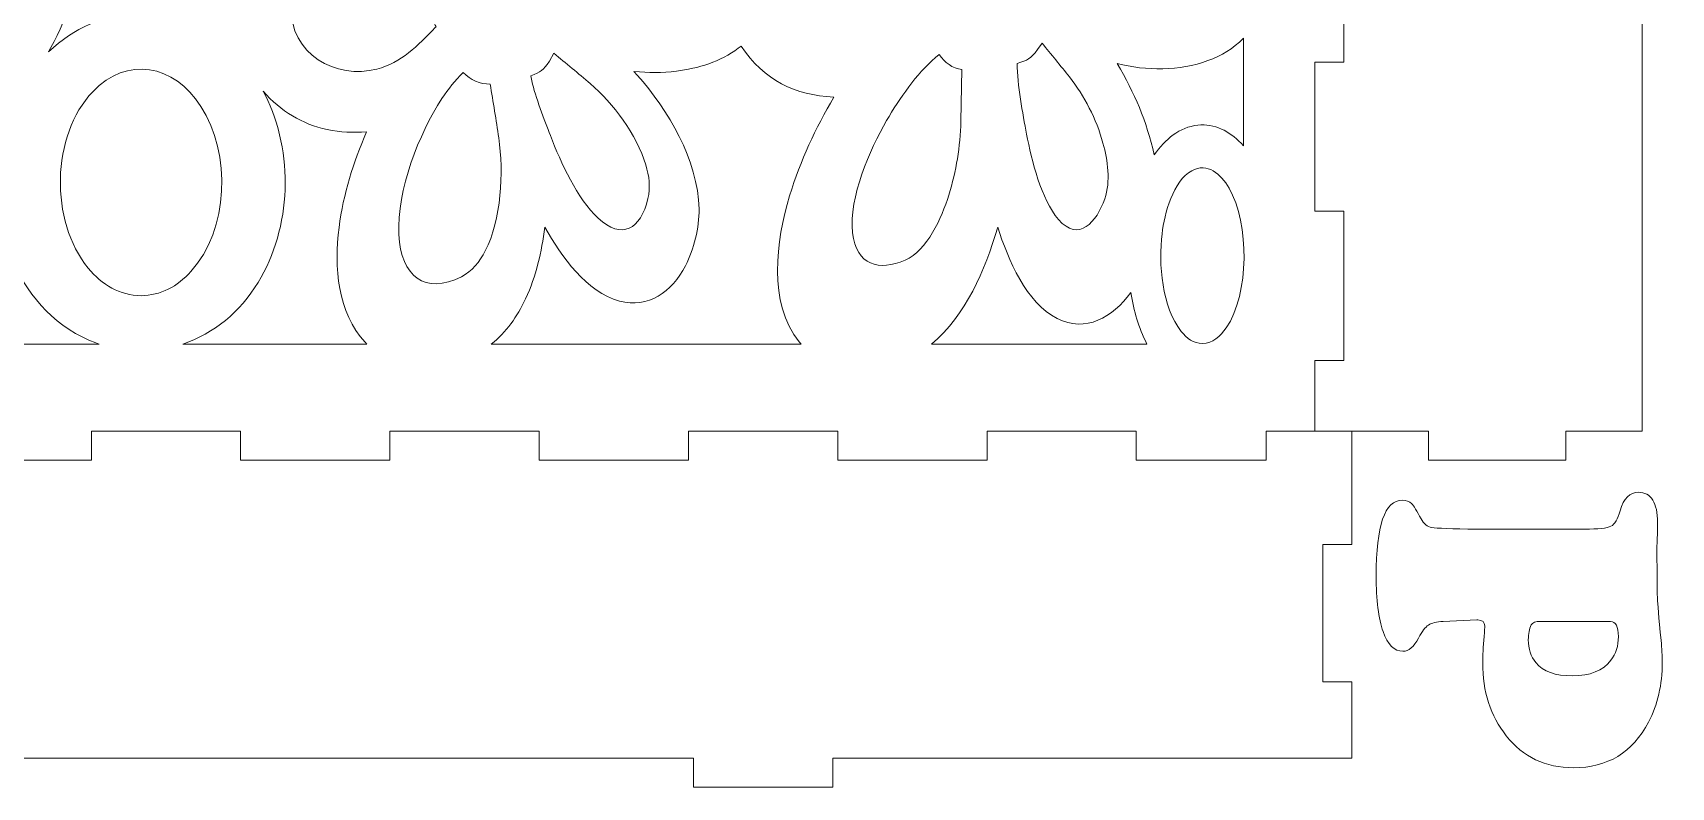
# Model space of a CAD drawing. Header units: centimetres. Extents: x -59 to 59, y -29 to 29.
# Drawn here: x 45.32 to 59.43, y -29.5 to -22.99 of the extents above; entities that cross this region are included whole.
import ezdxf

# ---------------------------------------------------------------- set-up
doc = ezdxf.new("R2010")
doc.units = ezdxf.units.CM
doc.header["$MEASUREMENT"] = 0
doc.layers.add('Camada 1', color=7, linetype='Continuous')

msp = doc.modelspace()

# ---------------------------------------------------------------- linework, layer by layer
at = {"layer": 'Camada 1', "color": 250, "lineweight": 9}
for points, knots in [([(56.365, -26.42502), (56.365, -26.42502), (56.365, -25.81689), (56.365, -25.81689), (56.365, -25.81689), (56.365, -25.81689), (56.61497, -25.81689), (56.61497, -25.81689), (56.61497, -25.81689), (56.61497, -25.81689), (56.61497, -24.53133), (56.61497, -24.53133), (56.61497, -24.53133), (56.61497, -24.53133), (56.365, -24.53133), (56.365, -24.53133), (56.365, -24.53133), (56.365, -24.53133), (56.365, -23.24575), (56.365, -23.24575), (56.365, -23.24575), (56.365, -23.24575), (56.61497, -23.24575), (56.61497, -23.24575), (56.61497, -23.24575), (56.61497, -23.24575), (56.61497, -21.95968), (56.61497, -21.95968), (56.61497, -21.95968), (56.61497, -21.95968), (56.365, -21.95968), (56.365, -21.95968), (56.365, -21.95968), (56.365, -21.95968), (56.365, -20.6741), (56.365, -20.6741), (56.365, -20.6741), (56.365, -20.6741), (56.61497, -20.6741), (56.61497, -20.6741), (56.61497, -20.6741), (56.61497, -20.6741), (56.61497, -19.38802), (56.61497, -19.38802), (56.61497, -19.38802), (56.61497, -19.38802), (56.365, -19.38802), (56.365, -19.38802), (56.365, -19.38802), (56.365, -19.38802), (56.365, -15.34581), (56.365, -15.34581), (56.365, -15.34581), (56.365, -15.34581), (34.00492, -15.34581), (34.00492, -15.34581), (34.00492, -15.34581), (34.00492, -15.34581), (34.00492, -19.38802), (34.00492, -19.38802), (34.00492, -19.38802), (34.00492, -19.38802), (33.75495, -19.38802), (33.75495, -19.38802), (33.75495, -19.38802), (33.75495, -19.38802), (33.75495, -20.6741), (33.75495, -20.6741), (33.75495, -20.6741), (33.75495, -20.6741), (34.00492, -20.6741), (34.00492, -20.6741), (34.00492, -20.6741), (34.00492, -20.6741), (34.00492, -21.95968), (34.00492, -21.95968), (34.00492, -21.95968), (34.00492, -21.95968), (33.75495, -21.95968), (33.75495, -21.95968), (33.75495, -21.95968), (33.75495, -21.95968), (33.75495, -23.24575), (33.75495, -23.24575), (33.75495, -23.24575), (33.75495, -23.24575), (34.00492, -23.24575), (34.00492, -23.24575), (34.00492, -23.24575), (34.00492, -23.24575), (34.00492, -24.53133), (34.00492, -24.53133), (34.00492, -24.53133), (34.00492, -24.53133), (33.75495, -24.53133), (33.75495, -24.53133), (33.75495, -24.53133), (33.75495, -24.53133), (33.75495, -25.81689), (33.75495, -25.81689), (33.75495, -25.81689), (33.75495, -25.81689), (34.00492, -25.81689), (34.00492, -25.81689), (34.00492, -25.81689), (34.00492, -25.81689), (34.00492, -26.42502), (34.00492, -26.42502)], [0, 0, 0, 0, 0.03571429, 0.03571429, 0.03571429, 0.03571429, 0.07142857, 0.07142857, 0.07142857, 0.07142857, 0.10714286, 0.10714286, 0.10714286, 0.10714286, 0.14285714, 0.14285714, 0.14285714, 0.14285714, 0.17857143, 0.17857143, 0.17857143, 0.17857143, 0.21428571, 0.21428571, 0.21428571, 0.21428571, 0.25, 0.25, 0.25, 0.25, 0.28571429, 0.28571429, 0.28571429, 0.28571429, 0.32142857, 0.32142857, 0.32142857, 0.32142857, 0.35714286, 0.35714286, 0.35714286, 0.35714286, 0.39285714, 0.39285714, 0.39285714, 0.39285714, 0.42857143, 0.42857143, 0.42857143, 0.42857143, 0.46428571, 0.46428571, 0.46428571, 0.46428571, 0.5, 0.5, 0.5, 0.5, 0.53571429, 0.53571429, 0.53571429, 0.53571429, 0.57142857, 0.57142857, 0.57142857, 0.57142857, 0.60714286, 0.60714286, 0.60714286, 0.60714286, 0.64285714, 0.64285714, 0.64285714, 0.64285714, 0.67857143, 0.67857143, 0.67857143, 0.67857143, 0.71428571, 0.71428571, 0.71428571, 0.71428571, 0.75, 0.75, 0.75, 0.75, 0.78571429, 0.78571429, 0.78571429, 0.78571429, 0.82142857, 0.82142857, 0.82142857, 0.82142857, 0.85714286, 0.85714286, 0.85714286, 0.85714286, 0.89285714, 0.89285714, 0.89285714, 0.89285714, 0.92857143, 0.92857143, 0.92857143, 0.92857143, 1, 1, 1, 1]), ([(58.52673, -26.42502), (58.52673, -26.42502), (59.18497, -26.42502), (59.18497, -26.42502), (59.18497, -26.42502), (59.18497, -26.42502), (59.18497, -21.91689), (59.18497, -21.91689), (59.18497, -21.91689), (59.18497, -21.91689), (59.43494, -21.91689), (59.43494, -21.91689), (59.43494, -21.91689), (59.43494, -21.91689), (59.43494, -20.71688), (59.43494, -20.71688), (59.43494, -20.71688), (59.43494, -20.71688), (59.18497, -20.71688), (59.18497, -20.71688), (59.18497, -20.71688), (59.18497, -20.71688), (59.18497, -18.65997), (59.18497, -18.65997)], [0, 0, 0, 0, 0.14285714, 0.14285714, 0.14285714, 0.14285714, 0.28571429, 0.28571429, 0.28571429, 0.28571429, 0.42857143, 0.42857143, 0.42857143, 0.42857143, 0.57142857, 0.57142857, 0.57142857, 0.57142857, 0.71428571, 0.71428571, 0.71428571, 0.71428571, 1, 1, 1, 1]), ([(54.8277, -26.67499), (54.8277, -26.67499), (54.8277, -26.42502), (54.8277, -26.42502), (54.8277, -26.42502), (54.8277, -26.42502), (53.54213, -26.42502), (53.54213, -26.42502), (53.54213, -26.42502), (53.54213, -26.42502), (53.54213, -26.67499), (53.54213, -26.67499), (53.54213, -26.67499), (53.54213, -26.67499), (52.25604, -26.67499), (52.25604, -26.67499), (52.25604, -26.67499), (52.25604, -26.67499), (52.25604, -26.42502), (52.25604, -26.42502), (52.25604, -26.42502), (52.25604, -26.42502), (50.97048, -26.42502), (50.97048, -26.42502), (50.97048, -26.42502), (50.97048, -26.42502), (50.97048, -26.67499), (50.97048, -26.67499), (50.97048, -26.67499), (50.97048, -26.67499), (49.68492, -26.67499), (49.68492, -26.67499), (49.68492, -26.67499), (49.68492, -26.67499), (49.68492, -26.42502), (49.68492, -26.42502), (49.68492, -26.42502), (49.68492, -26.42502), (48.39935, -26.42502), (48.39935, -26.42502), (48.39935, -26.42502), (48.39935, -26.42502), (48.39935, -26.67499), (48.39935, -26.67499), (48.39935, -26.67499), (48.39935, -26.67499), (47.11327, -26.67499), (47.11327, -26.67499), (47.11327, -26.67499), (47.11327, -26.67499), (47.11327, -26.42502), (47.11327, -26.42502), (47.11327, -26.42502), (47.11327, -26.42502), (45.8277, -26.42502), (45.8277, -26.42502), (45.8277, -26.42502), (45.8277, -26.42502), (45.8277, -26.67499), (45.8277, -26.67499), (45.8277, -26.67499), (45.8277, -26.67499), (44.54213, -26.67499), (44.54213, -26.67499), (44.54213, -26.67499), (44.54213, -26.67499), (44.54213, -26.42502), (44.54213, -26.42502), (44.54213, -26.42502), (44.54213, -26.42502), (43.25656, -26.42502), (43.25656, -26.42502), (43.25656, -26.42502), (43.25656, -26.42502), (43.25656, -26.67499), (43.25656, -26.67499), (43.25656, -26.67499), (43.25656, -26.67499), (41.97048, -26.67499), (41.97048, -26.67499), (41.97048, -26.67499), (41.97048, -26.67499), (41.97048, -26.42502), (41.97048, -26.42502), (41.97048, -26.42502), (41.97048, -26.42502), (40.68491, -26.42502), (40.68491, -26.42502), (40.68491, -26.42502), (40.68491, -26.42502), (40.68491, -26.67499), (40.68491, -26.67499), (40.68491, -26.67499), (40.68491, -26.67499), (39.39935, -26.67499), (39.39935, -26.67499), (39.39935, -26.67499), (39.39935, -26.67499), (39.39935, -26.42502), (39.39935, -26.42502), (39.39935, -26.42502), (39.39935, -26.42502), (38.11378, -26.42502), (38.11378, -26.42502), (38.11378, -26.42502), (38.11378, -26.42502), (38.11378, -26.67499), (38.11378, -26.67499), (38.11378, -26.67499), (38.11378, -26.67499), (36.82771, -26.67499), (36.82771, -26.67499), (36.82771, -26.67499), (36.82771, -26.67499), (36.82771, -26.42502), (36.82771, -26.42502), (36.82771, -26.42502), (36.82771, -26.42502), (35.54213, -26.42502), (35.54213, -26.42502), (35.54213, -26.42502), (35.54213, -26.42502), (35.54213, -26.67499), (35.54213, -26.67499)], [0, 0, 0, 0, 0.03125, 0.03125, 0.03125, 0.03125, 0.0625, 0.0625, 0.0625, 0.0625, 0.09375, 0.09375, 0.09375, 0.09375, 0.125, 0.125, 0.125, 0.125, 0.15625, 0.15625, 0.15625, 0.15625, 0.1875, 0.1875, 0.1875, 0.1875, 0.21875, 0.21875, 0.21875, 0.21875, 0.25, 0.25, 0.25, 0.25, 0.28125, 0.28125, 0.28125, 0.28125, 0.3125, 0.3125, 0.3125, 0.3125, 0.34375, 0.34375, 0.34375, 0.34375, 0.375, 0.375, 0.375, 0.375, 0.40625, 0.40625, 0.40625, 0.40625, 0.4375, 0.4375, 0.4375, 0.4375, 0.46875, 0.46875, 0.46875, 0.46875, 0.5, 0.5, 0.5, 0.5, 0.53125, 0.53125, 0.53125, 0.53125, 0.5625, 0.5625, 0.5625, 0.5625, 0.59375, 0.59375, 0.59375, 0.59375, 0.625, 0.625, 0.625, 0.625, 0.65625, 0.65625, 0.65625, 0.65625, 0.6875, 0.6875, 0.6875, 0.6875, 0.71875, 0.71875, 0.71875, 0.71875, 0.75, 0.75, 0.75, 0.75, 0.78125, 0.78125, 0.78125, 0.78125, 0.8125, 0.8125, 0.8125, 0.8125, 0.84375, 0.84375, 0.84375, 0.84375, 0.875, 0.875, 0.875, 0.875, 0.90625, 0.90625, 0.90625, 0.90625, 0.9375, 0.9375, 0.9375, 0.9375, 1, 1, 1, 1]), ([(56.68491, -26.74499), (56.68491, -26.74499), (56.68491, -26.42502), (56.68491, -26.42502), (56.68491, -26.42502), (56.68491, -26.42502), (55.94647, -26.42502), (55.94647, -26.42502), (55.94647, -26.42502), (55.94647, -26.42502), (55.94647, -26.67499), (55.94647, -26.67499)], [0, 0, 0, 0, 0.25, 0.25, 0.25, 0.25, 0.5, 0.5, 0.5, 0.5, 1, 1, 1, 1]), ([(58.52673, -26.42502), (58.52673, -26.42502), (58.52673, -26.67502), (58.52673, -26.67502), (58.52673, -26.67502), (58.52673, -26.67502), (57.3436, -26.67502), (57.3436, -26.67502), (57.3436, -26.67502), (57.3436, -26.67502), (57.3436, -26.42502), (57.3436, -26.42502), (57.3436, -26.42502), (57.3436, -26.42502), (56.365, -26.42502), (56.365, -26.42502)], [0, 0, 0, 0, 0.2, 0.2, 0.2, 0.2, 0.4, 0.4, 0.4, 0.4, 0.6, 0.6, 0.6, 0.6, 1, 1, 1, 1]), ([(56.68491, -26.74499), (56.68491, -26.74499), (56.68491, -27.40362), (56.68491, -27.40362), (56.68491, -27.40362), (56.68491, -27.40362), (56.43491, -27.40362), (56.43491, -27.40362), (56.43491, -27.40362), (56.43491, -27.40362), (56.43491, -28.58675), (56.43491, -28.58675), (56.43491, -28.58675), (56.43491, -28.58675), (56.68491, -28.58675), (56.68491, -28.58675), (56.68491, -28.58675), (56.68491, -28.58675), (56.68491, -29.24539), (56.68491, -29.24539)], [0, 0, 0, 0, 0.16666667, 0.16666667, 0.16666667, 0.16666667, 0.33333333, 0.33333333, 0.33333333, 0.33333333, 0.5, 0.5, 0.5, 0.5, 0.66666667, 0.66666667, 0.66666667, 0.66666667, 1, 1, 1, 1]), ([(57.75983, -27.27042), (57.75983, -27.27042), (58.68763, -27.27042), (58.68763, -27.27042), (58.68763, -27.27042), (58.80743, -27.27042), (58.88389, -27.2626), (58.91581, -27.24573), (58.91581, -27.24573), (58.94832, -27.22948), (58.97481, -27.18493), (58.99468, -27.11207), (58.99468, -27.11207), (59.02478, -27.00612), (59.07777, -26.95313), (59.15302, -26.95313), (59.15302, -26.95313), (59.20601, -26.95313), (59.24694, -26.97541), (59.27524, -27.01996), (59.27524, -27.01996), (59.30293, -27.06511), (59.31738, -27.12954), (59.31738, -27.21443), (59.31738, -27.21443), (59.31738, -27.24273), (59.31558, -27.31256), (59.31196, -27.42395), (59.31196, -27.42395), (59.31196, -27.42395), (59.31196, -27.52992), (59.31196, -27.52992), (59.31196, -27.52992), (59.31317, -27.72499), (59.31438, -27.83938), (59.31619, -27.8731), (59.31619, -27.8731), (59.31799, -27.90681), (59.32822, -28.02602), (59.34749, -28.23192), (59.34749, -28.23192), (59.35412, -28.29996), (59.35773, -28.36258), (59.35773, -28.41917), (59.35773, -28.41917), (59.35773, -28.61184), (59.31859, -28.78343), (59.23972, -28.93394), (59.23972, -28.93394), (59.10306, -29.19644), (58.88691, -29.3271), (58.59069, -29.3271), (58.59069, -29.3271), (58.35046, -29.3271), (58.15841, -29.23558), (58.01391, -29.05194), (58.01391, -29.05194), (57.87845, -28.87916), (57.811, -28.67024), (57.811, -28.42399), (57.811, -28.42399), (57.811, -28.36197), (57.81523, -28.28551), (57.82305, -28.1952), (57.82305, -28.1952), (57.82666, -28.14703), (57.82847, -28.11694), (57.82847, -28.10489), (57.82847, -28.10489), (57.82847, -28.07117), (57.8092, -28.05372), (57.77007, -28.05372), (57.77007, -28.05372), (57.77007, -28.05372), (57.75983, -28.05372), (57.75983, -28.05372), (57.75983, -28.05372), (57.75983, -28.05372), (57.47024, -28.06636), (57.47024, -28.06636), (57.47024, -28.06636), (57.41425, -28.06877), (57.37209, -28.07901), (57.3444, -28.09707), (57.3444, -28.09707), (57.31671, -28.11513), (57.28841, -28.15245), (57.25891, -28.20905), (57.25891, -28.20905), (57.21797, -28.28551), (57.17281, -28.32344), (57.12464, -28.32344), (57.12464, -28.32344), (57.05059, -28.32344), (56.9934, -28.26745), (56.95367, -28.15426), (56.95367, -28.15426), (56.91393, -28.04167), (56.89345, -27.88152), (56.89345, -27.67442), (56.89345, -27.67442), (56.89345, -27.23972), (56.96812, -27.02176), (57.11803, -27.02176), (57.11803, -27.02176), (57.15295, -27.02176), (57.18004, -27.03141), (57.1987, -27.05006), (57.1987, -27.05006), (57.21737, -27.06934), (57.24447, -27.11328), (57.27998, -27.18252), (57.27998, -27.18252), (57.30226, -27.22467), (57.33357, -27.24935), (57.3733, -27.25657), (57.3733, -27.25657), (57.41364, -27.26379), (57.54249, -27.26862), (57.75983, -27.27042)], [0, 0, 0, 0, 0.03225806, 0.03225806, 0.03225806, 0.03225806, 0.06451613, 0.06451613, 0.06451613, 0.06451613, 0.09677419, 0.09677419, 0.09677419, 0.09677419, 0.12903226, 0.12903226, 0.12903226, 0.12903226, 0.16129032, 0.16129032, 0.16129032, 0.16129032, 0.19354839, 0.19354839, 0.19354839, 0.19354839, 0.22580645, 0.22580645, 0.22580645, 0.22580645, 0.25806452, 0.25806452, 0.25806452, 0.25806452, 0.29032258, 0.29032258, 0.29032258, 0.29032258, 0.32258065, 0.32258065, 0.32258065, 0.32258065, 0.35483871, 0.35483871, 0.35483871, 0.35483871, 0.38709677, 0.38709677, 0.38709677, 0.38709677, 0.41935484, 0.41935484, 0.41935484, 0.41935484, 0.4516129, 0.4516129, 0.4516129, 0.4516129, 0.48387097, 0.48387097, 0.48387097, 0.48387097, 0.51612903, 0.51612903, 0.51612903, 0.51612903, 0.5483871, 0.5483871, 0.5483871, 0.5483871, 0.58064516, 0.58064516, 0.58064516, 0.58064516, 0.61290323, 0.61290323, 0.61290323, 0.61290323, 0.64516129, 0.64516129, 0.64516129, 0.64516129, 0.67741935, 0.67741935, 0.67741935, 0.67741935, 0.70967742, 0.70967742, 0.70967742, 0.70967742, 0.74193548, 0.74193548, 0.74193548, 0.74193548, 0.77419355, 0.77419355, 0.77419355, 0.77419355, 0.80645161, 0.80645161, 0.80645161, 0.80645161, 0.83870968, 0.83870968, 0.83870968, 0.83870968, 0.87096774, 0.87096774, 0.87096774, 0.87096774, 0.90322581, 0.90322581, 0.90322581, 0.90322581, 0.93548387, 0.93548387, 0.93548387, 0.93548387, 1, 1, 1, 1]), ([(58.9116, -28.06636), (58.9116, -28.06636), (58.31194, -28.06636), (58.31194, -28.06636), (58.31194, -28.06636), (58.26617, -28.06636), (58.23848, -28.07599), (58.22885, -28.09646), (58.22885, -28.09646), (58.21259, -28.13018), (58.20416, -28.17293), (58.20416, -28.2247), (58.20416, -28.2247), (58.20416, -28.30237), (58.22583, -28.368), (58.26978, -28.42098), (58.26978, -28.42098), (58.3318, -28.49744), (58.43656, -28.53537), (58.58346, -28.53537), (58.58346, -28.53537), (58.73639, -28.53537), (58.84717, -28.49082), (58.91521, -28.40111), (58.91521, -28.40111), (58.95856, -28.34512), (58.98023, -28.27648), (58.98023, -28.19701), (58.98023, -28.19701), (58.98023, -28.10971), (58.95735, -28.06636), (58.9116, -28.06636)], [0, 0, 0, 0, 0.11111111, 0.11111111, 0.11111111, 0.11111111, 0.22222222, 0.22222222, 0.22222222, 0.22222222, 0.33333333, 0.33333333, 0.33333333, 0.33333333, 0.44444444, 0.44444444, 0.44444444, 0.44444444, 0.55555556, 0.55555556, 0.55555556, 0.55555556, 0.66666667, 0.66666667, 0.66666667, 0.66666667, 0.77777778, 0.77777778, 0.77777778, 0.77777778, 1, 1, 1, 1]), ([(38.15659, -29.24539), (38.15659, -29.24539), (38.15659, -29.49535), (38.15659, -29.49535), (38.15659, -29.49535), (38.15659, -29.49535), (39.35659, -29.49535), (39.35659, -29.49535), (39.35659, -29.49535), (39.35659, -29.49535), (39.35659, -29.24539), (39.35659, -29.24539), (39.35659, -29.24539), (39.35659, -29.24539), (51.01327, -29.24539), (51.01327, -29.24539), (51.01327, -29.24539), (51.01327, -29.24539), (51.01327, -29.49535), (51.01327, -29.49535), (51.01327, -29.49535), (51.01327, -29.49535), (52.21327, -29.49535), (52.21327, -29.49535), (52.21327, -29.49535), (52.21327, -29.49535), (52.21327, -29.24539), (52.21327, -29.24539)], [0, 0, 0, 0, 0.125, 0.125, 0.125, 0.125, 0.25, 0.25, 0.25, 0.25, 0.375, 0.375, 0.375, 0.375, 0.5, 0.5, 0.5, 0.5, 0.625, 0.625, 0.625, 0.625, 0.75, 0.75, 0.75, 0.75, 1, 1, 1, 1])]:
    msp.add_open_spline(points, degree=3, knots=knots, dxfattribs=at)
at = {"layer": 'Camada 1', "color": 1, "lineweight": 9}
for points, knots in [([(46.22144, -22.83036), (46.02162, -22.651), (45.88551, -22.45098), (45.75162, -22.21188), (45.75162, -22.21188), (45.71028, -22.52731), (45.63367, -22.8453), (45.47986, -23.12045), (45.47986, -23.12045), (45.47986, -23.12045), (45.45923, -23.15637), (45.45923, -23.15637), (45.45923, -23.15637), (45.68192, -22.94712), (45.92885, -22.84289), (46.22144, -22.83036)], [0, 0, 0, 0, 0.2, 0.2, 0.2, 0.2, 0.4, 0.4, 0.4, 0.4, 0.6, 0.6, 0.6, 0.6, 1, 1, 1, 1]), ([(48.79748, -22.94097), (48.77491, -22.9134), (48.75359, -22.8194), (48.74882, -22.78001), (48.74882, -22.78001), (48.74224, -22.72562), (48.74409, -22.67511), (48.75261, -22.62116), (48.75261, -22.62116), (48.57124, -22.5153), (48.47853, -22.45357), (48.26752, -22.41441), (48.26752, -22.41441), (48.07723, -22.3791), (47.74701, -22.37123), (47.61101, -22.55268), (47.61101, -22.55268), (47.56624, -22.61239), (47.55382, -22.68653), (47.55044, -22.76174), (47.55044, -22.76174), (47.53169, -23.17842), (47.93731, -23.39859), (48.28678, -23.30502), (48.28678, -23.30502), (48.49624, -23.24894), (48.63921, -23.1059), (48.79003, -22.9473), (48.79003, -22.9473), (48.79003, -22.9473), (48.79748, -22.94097), (48.79748, -22.94097)], [0, 0, 0, 0, 0.11111111, 0.11111111, 0.11111111, 0.11111111, 0.22222222, 0.22222222, 0.22222222, 0.22222222, 0.33333333, 0.33333333, 0.33333333, 0.33333333, 0.44444444, 0.44444444, 0.44444444, 0.44444444, 0.55555556, 0.55555556, 0.55555556, 0.55555556, 0.66666667, 0.66666667, 0.66666667, 0.66666667, 0.77777778, 0.77777778, 0.77777778, 0.77777778, 1, 1, 1, 1]), ([(51.42315, -23.10712), (51.62537, -23.40272), (51.88525, -23.53192), (52.22245, -23.54683), (52.22245, -23.54683), (52.06433, -23.82171), (51.93574, -24.08829), (51.84203, -24.39702), (51.84203, -24.39702), (51.72401, -24.7859), (51.65281, -25.32058), (51.92463, -25.65755), (51.92463, -25.65755), (51.92463, -25.65755), (51.94034, -25.67634), (51.94034, -25.67634), (51.94034, -25.67634), (51.94034, -25.67634), (49.272, -25.67634), (49.272, -25.67634), (49.272, -25.67634), (49.40377, -25.56883), (49.49387, -25.44384), (49.56791, -25.28506), (49.56791, -25.28506), (49.65905, -25.08958), (49.70567, -24.88289), (49.73417, -24.66762), (49.73417, -24.66762), (49.87733, -24.92393), (50.09248, -25.2283), (50.37718, -25.30535), (50.37718, -25.30535), (50.62228, -25.37166), (50.82892, -25.22715), (50.94513, -25.00014), (50.94513, -25.00014), (51.01842, -24.85698), (51.06445, -24.67461), (51.06154, -24.51067), (51.06154, -24.51067), (51.05406, -24.08962), (50.7926, -23.65389), (50.53074, -23.35983), (50.53074, -23.35983), (50.53074, -23.35983), (50.5001, -23.32605), (50.5001, -23.32605), (50.5001, -23.32605), (50.62876, -23.33937), (50.73917, -23.33924), (50.86834, -23.32312), (50.86834, -23.32312), (51.04992, -23.30045), (51.24939, -23.24204), (51.3998, -23.12593), (51.3998, -23.12593), (51.3998, -23.12593), (51.42315, -23.10712), (51.42315, -23.10712)], [0, 0, 0, 0, 0.0625, 0.0625, 0.0625, 0.0625, 0.125, 0.125, 0.125, 0.125, 0.1875, 0.1875, 0.1875, 0.1875, 0.25, 0.25, 0.25, 0.25, 0.3125, 0.3125, 0.3125, 0.3125, 0.375, 0.375, 0.375, 0.375, 0.4375, 0.4375, 0.4375, 0.4375, 0.5, 0.5, 0.5, 0.5, 0.5625, 0.5625, 0.5625, 0.5625, 0.625, 0.625, 0.625, 0.625, 0.6875, 0.6875, 0.6875, 0.6875, 0.75, 0.75, 0.75, 0.75, 0.8125, 0.8125, 0.8125, 0.8125, 0.875, 0.875, 0.875, 0.875, 1, 1, 1, 1]), ([(54.01612, -23.08259), (54.09358, -23.17706), (54.17583, -23.27676), (54.25121, -23.3727), (54.25121, -23.3727), (54.38184, -23.53899), (54.48251, -23.73423), (54.54079, -23.94319), (54.54079, -23.94319), (54.58237, -24.09228), (54.60801, -24.27292), (54.55587, -24.42295), (54.55587, -24.42295), (54.48674, -24.62181), (54.33334, -24.80503), (54.15744, -24.6013), (54.15744, -24.6013), (54.0082, -24.42843), (53.92486, -24.09031), (53.88306, -23.86698), (53.88306, -23.86698), (53.84956, -23.68799), (53.80305, -23.44187), (53.80105, -23.25704), (53.80105, -23.25704), (53.89378, -23.22925), (53.91436, -23.21811), (53.97691, -23.13701), (53.97691, -23.13701), (53.97691, -23.13701), (54.01612, -23.08259), (54.01612, -23.08259)], [0, 0, 0, 0, 0.11111111, 0.11111111, 0.11111111, 0.11111111, 0.22222222, 0.22222222, 0.22222222, 0.22222222, 0.33333333, 0.33333333, 0.33333333, 0.33333333, 0.44444444, 0.44444444, 0.44444444, 0.44444444, 0.55555556, 0.55555556, 0.55555556, 0.55555556, 0.66666667, 0.66666667, 0.66666667, 0.66666667, 0.77777778, 0.77777778, 0.77777778, 0.77777778, 1, 1, 1, 1]), ([(55.75042, -23.04044), (55.65777, -23.13164), (55.56364, -23.18954), (55.44448, -23.23295), (55.44448, -23.23295), (55.20084, -23.32169), (54.91198, -23.32126), (54.66325, -23.25838), (54.66325, -23.25838), (54.81436, -23.5132), (54.91462, -23.75255), (54.98272, -24.04468), (54.98272, -24.04468), (55.07741, -23.91041), (55.19754, -23.80577), (55.35844, -23.78892), (55.35844, -23.78892), (55.49931, -23.77418), (55.63108, -23.84069), (55.73081, -23.94488), (55.73081, -23.94488), (55.73081, -23.94488), (55.75041, -23.96617), (55.75041, -23.96617), (55.75041, -23.96617), (55.75041, -23.96617), (55.75042, -23.04044), (55.75042, -23.04044)], [0, 0, 0, 0, 0.125, 0.125, 0.125, 0.125, 0.25, 0.25, 0.25, 0.25, 0.375, 0.375, 0.375, 0.375, 0.5, 0.5, 0.5, 0.5, 0.625, 0.625, 0.625, 0.625, 0.75, 0.75, 0.75, 0.75, 1, 1, 1, 1]), ([(46.25586, -25.25907), (46.07251, -25.25586), (45.92031, -25.16668), (45.80018, -25.02033), (45.80018, -25.02033), (45.46809, -24.61576), (45.48113, -23.87715), (45.83928, -23.50057), (45.83928, -23.50057), (46.13494, -23.18971), (46.53743, -23.26515), (46.7711, -23.62665), (46.7711, -23.62665), (47.03565, -24.03591), (47.01007, -24.69179), (46.68581, -25.05021), (46.68581, -25.05021), (46.56819, -25.18022), (46.4256, -25.2561), (46.25586, -25.25907)], [0, 0, 0, 0, 0.16666667, 0.16666667, 0.16666667, 0.16666667, 0.33333333, 0.33333333, 0.33333333, 0.33333333, 0.5, 0.5, 0.5, 0.5, 0.66666667, 0.66666667, 0.66666667, 0.66666667, 1, 1, 1, 1]), ([(49.81113, -23.16935), (49.91462, -23.25491), (50.02269, -23.34312), (50.12444, -23.43051), (50.12444, -23.43051), (50.32208, -23.60023), (50.52529, -23.86934), (50.60325, -24.13107), (50.60325, -24.13107), (50.63198, -24.22753), (50.64471, -24.32328), (50.62132, -24.42229), (50.62132, -24.42229), (50.55879, -24.68717), (50.39716, -24.78075), (50.19364, -24.59035), (50.19364, -24.59035), (50.00994, -24.4185), (49.87355, -24.11674), (49.78098, -23.8781), (49.78098, -23.8781), (49.73071, -23.7485), (49.65166, -23.54532), (49.62079, -23.40807), (49.62079, -23.40807), (49.62079, -23.40807), (49.61206, -23.36457), (49.61206, -23.36457), (49.61206, -23.36457), (49.69885, -23.3291), (49.72035, -23.31947), (49.77223, -23.23752), (49.77223, -23.23752), (49.77223, -23.23752), (49.81113, -23.16935), (49.81113, -23.16935)], [0, 0, 0, 0, 0.1, 0.1, 0.1, 0.1, 0.2, 0.2, 0.2, 0.2, 0.3, 0.3, 0.3, 0.3, 0.4, 0.4, 0.4, 0.4, 0.5, 0.5, 0.5, 0.5, 0.6, 0.6, 0.6, 0.6, 0.7, 0.7, 0.7, 0.7, 0.8, 0.8, 0.8, 0.8, 1, 1, 1, 1]), ([(53.32584, -23.30898), (53.32584, -23.30898), (53.3165, -23.75539), (53.3165, -23.75539), (53.3165, -23.75539), (53.31025, -23.97639), (53.27844, -24.18271), (53.21243, -24.39262), (53.21243, -24.39262), (53.15099, -24.58801), (53.02846, -24.8683), (52.83568, -24.9528), (52.83568, -24.9528), (52.61524, -25.04943), (52.41447, -24.9961), (52.38453, -24.71656), (52.38453, -24.71656), (52.35156, -24.40884), (52.53047, -24.00225), (52.67686, -23.74963), (52.67686, -23.74963), (52.78963, -23.55502), (52.93161, -23.35132), (53.09841, -23.20615), (53.09841, -23.20615), (53.09841, -23.20615), (53.12926, -23.18017), (53.12926, -23.18017), (53.12926, -23.18017), (53.17883, -23.25046), (53.24177, -23.29933), (53.32584, -23.30898)], [0, 0, 0, 0, 0.11111111, 0.11111111, 0.11111111, 0.11111111, 0.22222222, 0.22222222, 0.22222222, 0.22222222, 0.33333333, 0.33333333, 0.33333333, 0.33333333, 0.44444444, 0.44444444, 0.44444444, 0.44444444, 0.55555556, 0.55555556, 0.55555556, 0.55555556, 0.66666667, 0.66666667, 0.66666667, 0.66666667, 0.77777778, 0.77777778, 0.77777778, 0.77777778, 1, 1, 1, 1]), ([(49.26289, -23.43528), (49.28788, -23.58591), (49.3146, -23.74777), (49.33658, -23.89882), (49.33658, -23.89882), (49.38015, -24.19832), (49.35963, -24.6001), (49.22031, -24.87248), (49.22031, -24.87248), (49.17085, -24.96918), (49.10808, -25.04796), (49.01436, -25.09525), (49.01436, -25.09525), (48.70222, -25.25275), (48.49454, -25.09367), (48.47609, -24.73094), (48.47609, -24.73094), (48.45669, -24.34978), (48.6498, -23.86094), (48.84728, -23.56002), (48.84728, -23.56002), (48.90439, -23.473), (48.95809, -23.40769), (49.02985, -23.33458), (49.02985, -23.33458), (49.09588, -23.39712), (49.17312, -23.43658), (49.26289, -23.43528)], [0, 0, 0, 0, 0.125, 0.125, 0.125, 0.125, 0.25, 0.25, 0.25, 0.25, 0.375, 0.375, 0.375, 0.375, 0.5, 0.5, 0.5, 0.5, 0.625, 0.625, 0.625, 0.625, 0.75, 0.75, 0.75, 0.75, 1, 1, 1, 1]), ([(45.23273, -23.4459), (45.14691, -23.59774), (45.09045, -23.74015), (45.05321, -23.91462), (45.05321, -23.91462), (44.9014, -24.62565), (45.20424, -25.4223), (45.86769, -25.66637), (45.86769, -25.66637), (45.86769, -25.66637), (45.89594, -25.67634), (45.89594, -25.67634), (45.89594, -25.67634), (45.89594, -25.67634), (43.05731, -25.67634), (43.05731, -25.67634), (43.05731, -25.67634), (43.15571, -25.59951), (43.21254, -25.49338), (43.24674, -25.3688), (43.24674, -25.3688), (43.36218, -24.94846), (43.00276, -24.3884), (42.76449, -24.09403), (42.76449, -24.09403), (42.76449, -24.09403), (42.72942, -24.05146), (42.72942, -24.05146), (42.72942, -24.05146), (42.87433, -24.09962), (43.01095, -24.12999), (43.16195, -24.14287), (43.16195, -24.14287), (43.43141, -24.16585), (43.81103, -24.11817), (43.82649, -23.74887), (43.82649, -23.74887), (43.82938, -23.68001), (43.82374, -23.62106), (43.81442, -23.55346), (43.81442, -23.55346), (44.16625, -23.85396), (44.61604, -23.81941), (45.00079, -23.61343), (45.00079, -23.61343), (45.09265, -23.56424), (45.15514, -23.51752), (45.23273, -23.4459)], [0, 0, 0, 0, 0.07692308, 0.07692308, 0.07692308, 0.07692308, 0.15384615, 0.15384615, 0.15384615, 0.15384615, 0.23076923, 0.23076923, 0.23076923, 0.23076923, 0.30769231, 0.30769231, 0.30769231, 0.30769231, 0.38461538, 0.38461538, 0.38461538, 0.38461538, 0.46153846, 0.46153846, 0.46153846, 0.46153846, 0.53846154, 0.53846154, 0.53846154, 0.53846154, 0.61538462, 0.61538462, 0.61538462, 0.61538462, 0.69230769, 0.69230769, 0.69230769, 0.69230769, 0.76923077, 0.76923077, 0.76923077, 0.76923077, 0.84615385, 0.84615385, 0.84615385, 0.84615385, 1, 1, 1, 1]), ([(47.30718, -23.49627), (47.4611, -23.66929), (47.64034, -23.77928), (47.85892, -23.82657), (47.85892, -23.82657), (47.97582, -23.85186), (48.07831, -23.85466), (48.19712, -23.84598), (48.19712, -23.84598), (48.08408, -24.11412), (47.99863, -24.37684), (47.96097, -24.67029), (47.96097, -24.67029), (47.91728, -25.01064), (47.94695, -25.40627), (48.18627, -25.66062), (48.18627, -25.66062), (48.18627, -25.66062), (48.20145, -25.67635), (48.20145, -25.67635), (48.20145, -25.67635), (48.20145, -25.67635), (46.61565, -25.67634), (46.61565, -25.67634), (46.61565, -25.67634), (46.88693, -25.58173), (47.10623, -25.40152), (47.2635, -25.14515), (47.2635, -25.14515), (47.55285, -24.67349), (47.57359, -24.02389), (47.3237, -23.52816), (47.3237, -23.52816), (47.3237, -23.52816), (47.30718, -23.49627), (47.30718, -23.49627)], [0, 0, 0, 0, 0.1, 0.1, 0.1, 0.1, 0.2, 0.2, 0.2, 0.2, 0.3, 0.3, 0.3, 0.3, 0.4, 0.4, 0.4, 0.4, 0.5, 0.5, 0.5, 0.5, 0.6, 0.6, 0.6, 0.6, 0.7, 0.7, 0.7, 0.7, 0.8, 0.8, 0.8, 0.8, 1, 1, 1, 1]), ([(55.397, -25.67185), (55.32048, -25.66864), (55.26335, -25.62868), (55.21387, -25.56608), (55.21387, -25.56608), (55.04975, -25.35841), (55.01774, -24.98348), (55.04918, -24.72487), (55.04918, -24.72487), (55.0707, -24.54786), (55.14443, -24.27117), (55.30493, -24.1817), (55.30493, -24.1817), (55.43977, -24.10653), (55.5569, -24.20976), (55.6262, -24.33089), (55.6262, -24.33089), (55.80379, -24.6413), (55.80184, -25.24091), (55.60256, -25.53553), (55.60256, -25.53553), (55.55157, -25.61091), (55.48617, -25.66873), (55.397, -25.67185)], [0, 0, 0, 0, 0.14285714, 0.14285714, 0.14285714, 0.14285714, 0.28571429, 0.28571429, 0.28571429, 0.28571429, 0.42857143, 0.42857143, 0.42857143, 0.42857143, 0.57142857, 0.57142857, 0.57142857, 0.57142857, 0.71428571, 0.71428571, 0.71428571, 0.71428571, 1, 1, 1, 1]), ([(54.78073, -25.23093), (54.80832, -25.39541), (54.84597, -25.52871), (54.91924, -25.67634), (54.91924, -25.67634), (54.91924, -25.67634), (53.06499, -25.67634), (53.06499, -25.67634), (53.06499, -25.67634), (53.36113, -25.42431), (53.52341, -25.04717), (53.63376, -24.6678), (53.63376, -24.6678), (53.7233, -24.94804), (53.87985, -25.3212), (54.1454, -25.45584), (54.1454, -25.45584), (54.39071, -25.58021), (54.62336, -25.44595), (54.78073, -25.23093)], [0, 0, 0, 0, 0.16666667, 0.16666667, 0.16666667, 0.16666667, 0.33333333, 0.33333333, 0.33333333, 0.33333333, 0.5, 0.5, 0.5, 0.5, 0.66666667, 0.66666667, 0.66666667, 0.66666667, 1, 1, 1, 1])]:
    msp.add_open_spline(points, degree=3, knots=knots, dxfattribs=at)
at = {"layer": 'Camada 1', "color": 250, "lineweight": 9}
for points in [[(55.94647, -26.67499), (55.94647, -26.67499), (54.82773, -26.67499), (54.82773, -26.67499)], [(52.21327, -29.24539), (52.21327, -29.24539), (56.68491, -29.24539), (56.68491, -29.24539)]]:
    msp.add_open_spline(points, degree=3, dxfattribs=at)

doc.saveas('drawing.dxf')
